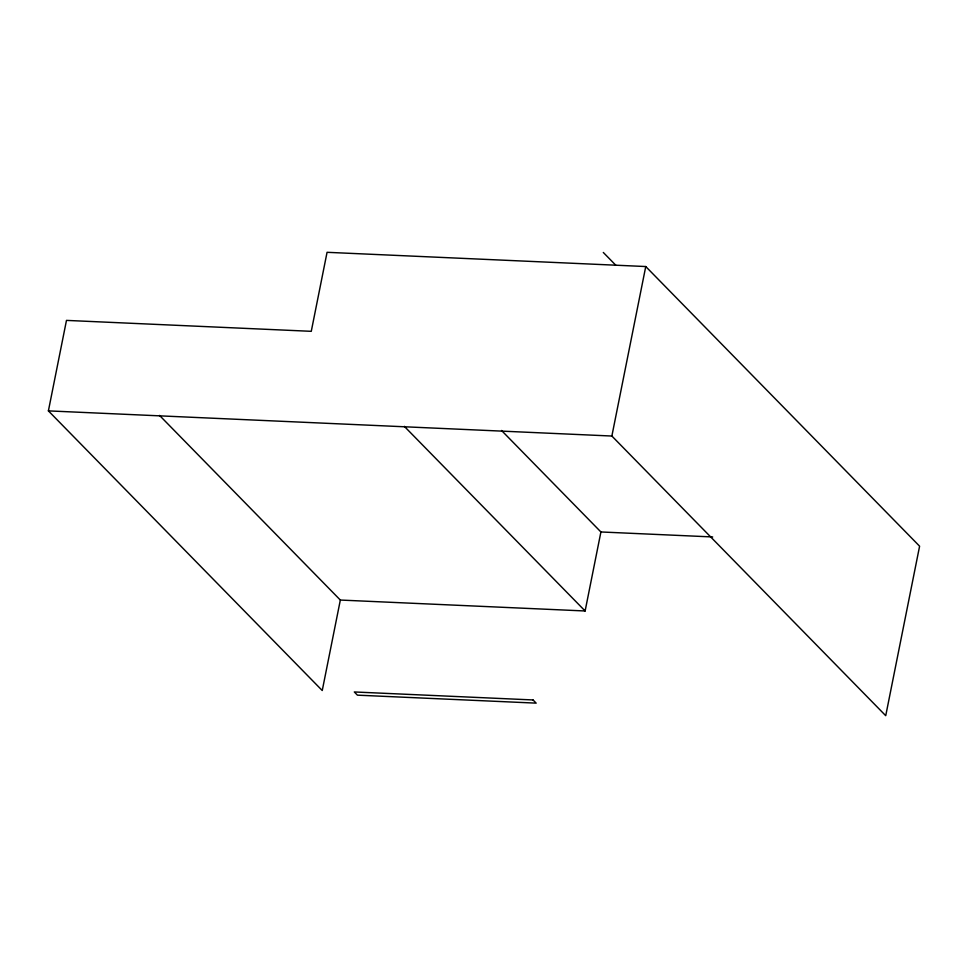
<?xml version="1.0" encoding="UTF-8"?>
<svg xmlns="http://www.w3.org/2000/svg" width="968" height="968" viewBox="0 0 968 968"><rect width="100%" height="100%" fill="white"/><g stroke="black" fill="none" stroke-linecap="round" stroke-linejoin="round"><path stroke-width="1.45" d="M48.4 410.88L66.477 320.396L311.272 331.322L327.063 252.309L645.753 266.539L919.6 546.194L885.732 715.691L611.873 436.036L48.4 410.88L322.247 690.535L340.337 600.051L159.526 415.417M611.873 436.036L645.753 266.539M340.337 600.051L585.12 610.977L600.91 531.964L501.521 430.47M600.91 531.964L712.678 536.95M603.306 252.466L615.842 265.28M404.309 426.344L585.12 610.977M533.041 699.949L354.312 691.963L357.422 695.157L536.163 703.131L533.041 699.949"/></g></svg>
